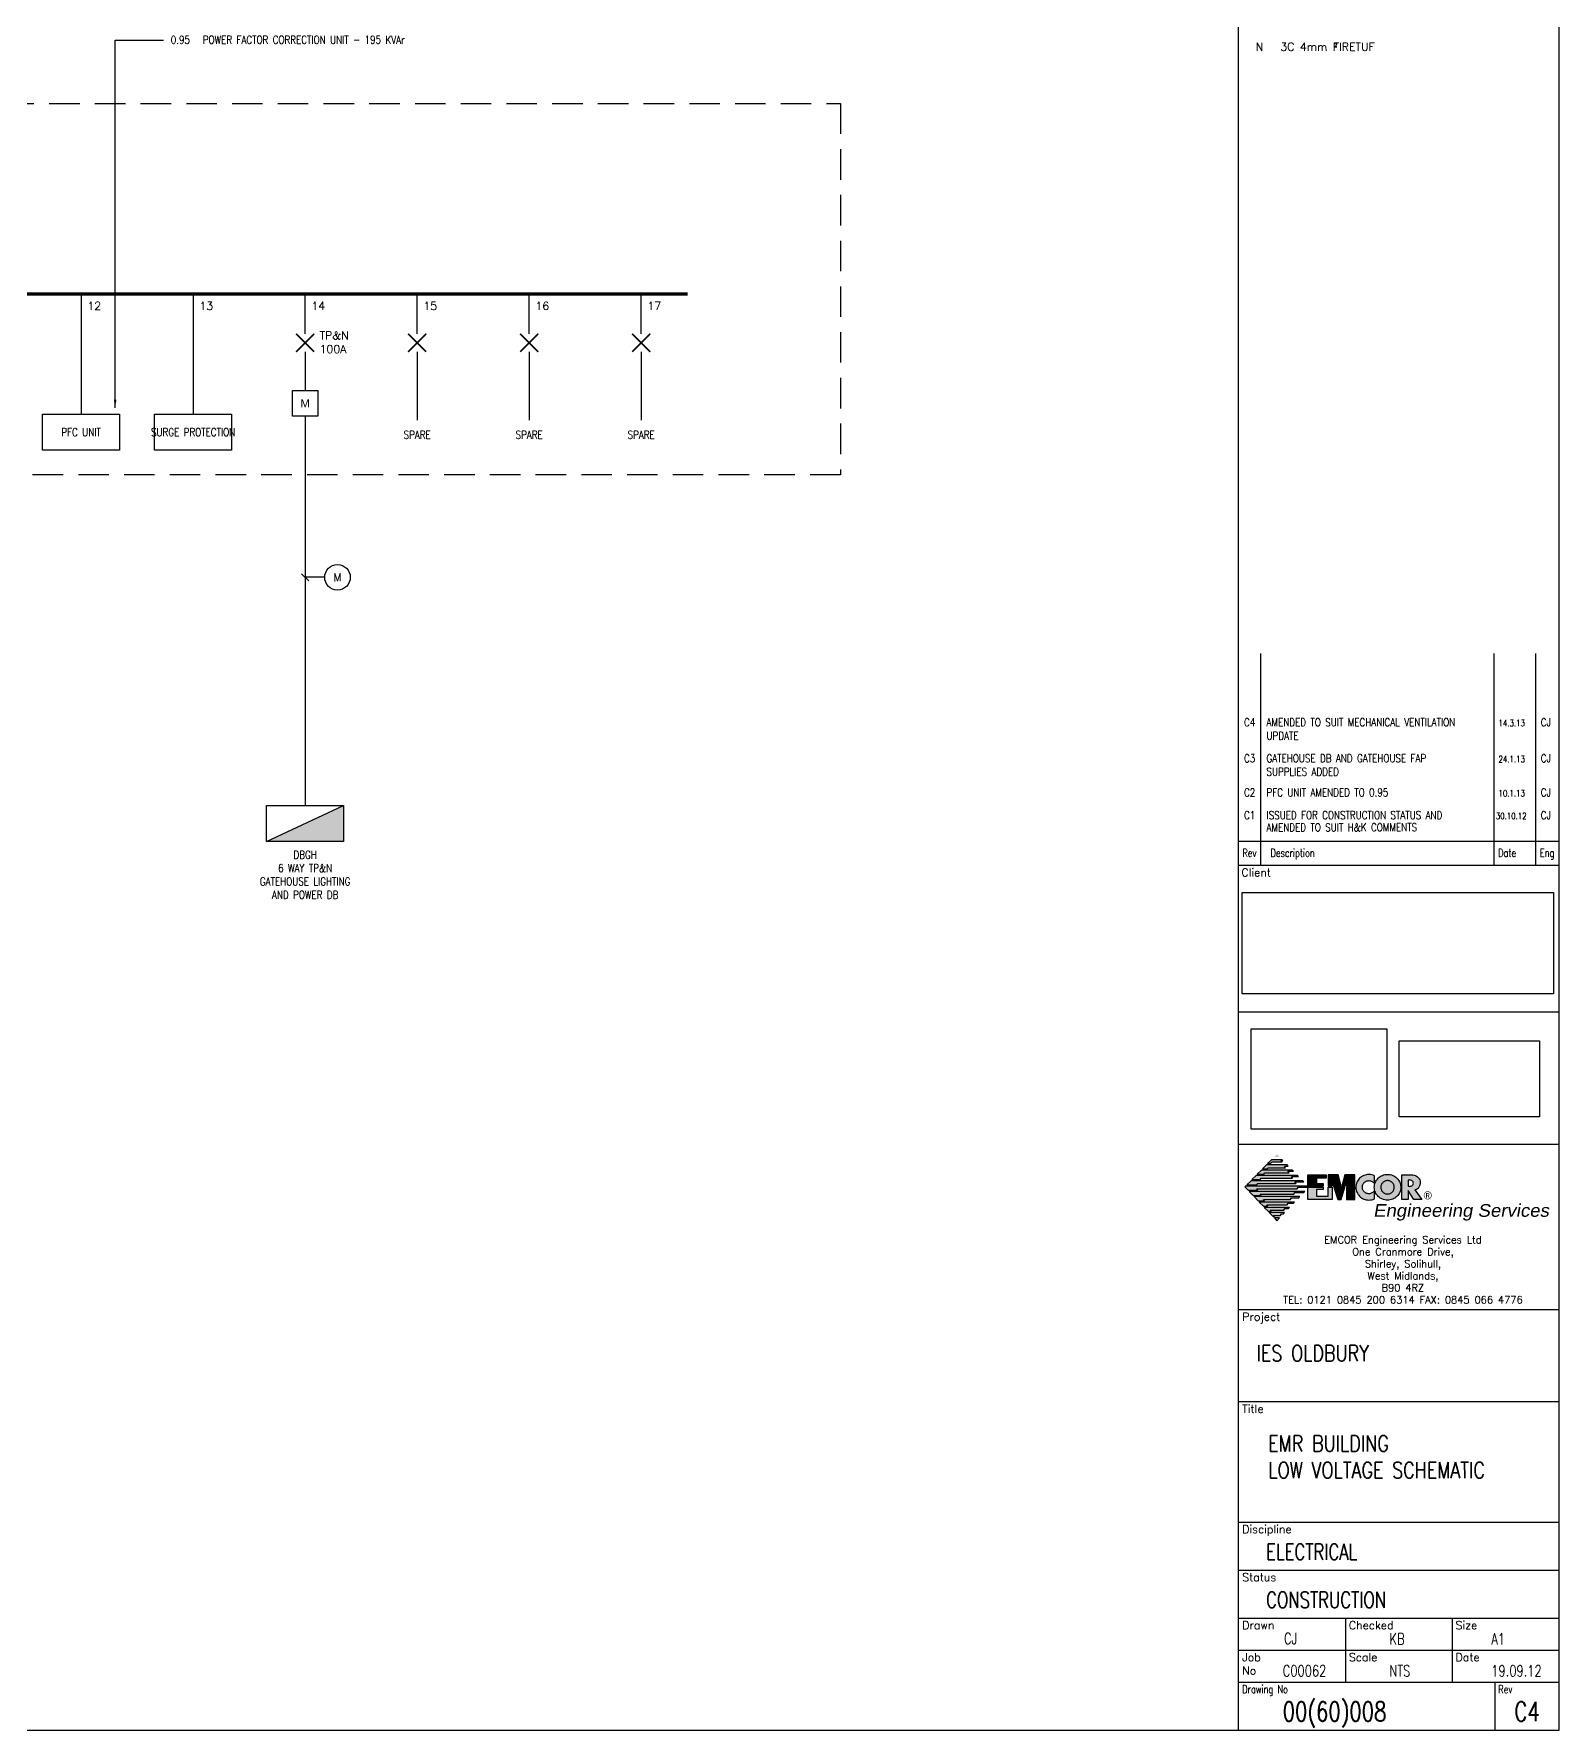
# Paper-space layout 'Layout1' of a CAD drawing. Header units: millimetres. Extents: x -347 to 842, y 9 to 850.
# Drawn here: x 365 to 842, y 9 to 539 of the extents above; entities that cross this region are included whole.
import ezdxf
from ezdxf.enums import TextEntityAlignment as Align

# ---------------------------------------------------------------- set-up
doc = ezdxf.new("R2010")
doc.units = ezdxf.units.MM
doc.header["$LTSCALE"] = 0.75
doc.linetypes.add('DASHED', pattern=[19.049999999999997, 12.7, -6.35])
doc.layers.get('0').update_dxf_attribs({"linetype": 'CONTINUOUS'})
for name, color, linetype in [('Emcor', 1, 'CONTINUOUS'), ('Notes', 7, 'CONTINUOUS'), ('power', 1, 'CONTINUOUS'), ('Text', 7, 'CONTINUOUS'), ('Z000_BORDER', 7, 'CONTINUOUS')]:
    doc.layers.add(name, color=color, linetype=linetype)
doc.styles.add('Arial', font='ARIAL.TTF', dxfattribs={"height": 2})
doc.styles.add('Headings', font='ARIAL.TTF')
doc.styles.add('Romans', font='romans.shx', dxfattribs={"width": 0.8})
doc.styles.get("Standard").update_dxf_attribs({"font": 'simplex.shx', "width": 0.7})
doc.styles.add('title block', font='romans.shx')
doc.dimstyles.get("Standard").update_dxf_attribs({"dimscale": 50, "dimtxt": 2.5, "dimasz": 2.5, "dimexe": 0.18, "dimexo": 0.0625, "dimgap": 0.09, "dimtad": 1, "dimdec": 0, "dimzin": 0, "dimdsep": 46, "dimtxsty": 'Standard', "dimcen": 0.09, "dimclrd": 256, "dimclrt": 256, "dimadec": 0, "dimazin": 0, "dimtfac": 1, "dimtdec": 0, "dimtofl": 0, "dimtmove": 0, "dimatfit": 3, "dimfxl": 0, "dimtolj": 1, "dimtzin": 0, "dimlwd": -1, "dimarcsym": 0})
picture_1 = doc.add_image_def('image1.gif', size_in_pixel=(135, 100))
picture_2 = doc.add_image_def('image2.png', size_in_pixel=(439, 238))
picture_3 = doc.add_image_def('image3.jpg', size_in_pixel=(1164, 378))

psp = doc.layouts.get("Layout1")

# ---------------------------------------------------------------- hatches: boundary and pattern name
at = {"layer": 'power'}
psp.add_hatch(color=256, dxfattribs=at).paths.add_polyline_path([(461.9235581898657, 298.2962449748298), (437.8773828082499, 287.0755367069269), (461.9235581898657, 287.0755367069269)])
at = {"layer": 'Z000_BORDER'}
h = psp.add_hatch(color=125, dxfattribs=at)
h.paths.add_polyline_path([(753.5806510026212, 189.3314140471065), (752.7354669241579, 188.4862299686334), (754.3319257390501, 188.4862299686334)])
h.paths.add_polyline_path([(754.8014724492994, 187.3280147499913), (755.4275347296568, 187.3280147499913), (755.1145035894776, 187.7036521181961), (752.516345126013, 187.7036521181961), (751.9841921877285, 187.7036521181961), (750.606855170942, 186.3889213294549), (751.5772517055154, 186.3889213294549), (751.9215859596932, 186.8271649257052), (755.1458067035153, 186.8271649257052)])
h.paths.add_polyline_path([(755.8970814399052, 185.6376465930355), (757.0865997725848, 185.6376465930355), (756.7735686324061, 186.0132839612403), (751.3894330213695, 186.0132839612403), (750.3251271448005, 186.0132839612403), (748.9790932420508, 184.7298562865267), (750.4816427148705, 184.7298562865267), (750.8259769690865, 185.1367967687591), (756.2414156941215, 185.1367967687591)])
h.paths.add_polyline_path([(756.992690430551, 184.0098846641154), (758.6830585874775, 184.0098846641154), (758.3700274473374, 184.3542189183121), (750.2938240307628, 184.3542189183121), (748.6973652158706, 184.3542189183121), (747.3513313131214, 183.0707912435888), (749.4173368382624, 183.0707912435888), (749.7303679784416, 183.5090348398294), (757.3370246847278, 183.5090348398294)])
h.paths.add_polyline_path([(758.0569963071587, 182.3508196211872), (760.3108205164069, 182.3508196211872), (759.9977893762286, 182.726456989392), (749.2295181541556, 182.7264569894018), (747.0696032869407, 182.7264569894018), (745.7235693841915, 181.4117262006508), (748.3217278476561, 181.4117262006508), (748.6347589878349, 181.8499697969011), (758.401330561336, 181.8499697969011)])
h.paths.add_polyline_path([(759.1839084117635, 180.691754578259), (761.9385824453368, 180.691754578259), (761.6255513051581, 181.0673919464639), (748.1339091635489, 181.0673919464639), (745.4418413580499, 181.0673919464639), (744.1271105692992, 179.7839642717405), (747.2261188570499, 179.7839642717405), (747.5704531112267, 180.1909047539729), (759.5282426659794, 180.1909047539729)])
h.paths.add_polyline_path([(759.1526052977649, 177.3423213783652), (761.9072793312996, 177.3423213783652), (762.2203104714783, 177.7179587465798), (747.7269686813358, 177.7179587465798), (744.8783853057282, 177.7179587465798), (746.1305098664432, 176.4658341858841), (748.5721527597996, 176.4658341858841), (748.2904247336576, 176.8414715540889), (758.808271043549, 176.8414715540889)])
h.paths.add_polyline_path([(758.1196025351553, 175.7458625634728), (760.3734267444431, 175.7458625634728), (760.6864578846214, 176.0901968176695), (748.7599714439064, 176.0901968176695), (746.4122378925847, 176.0901968176695), (747.7269686813358, 174.7754660289282), (749.6364586364068, 174.7754660289282), (749.2921243821909, 175.2450127391867), (757.7752682809785, 175.2450127391867)])
h.paths.add_polyline_path([(750.3877333728362, 173.5546445822406), (756.7109624043703, 173.5546445822406), (757.0552966585863, 174.0554944065267), (758.7456648155128, 174.0554944065267), (759.058695955692, 174.3998286607234), (749.8242773205145, 174.3998286607234), (748.0086967074774, 174.3998286607234), (749.29212438223, 173.1164009859903), (750.700764513015, 173.1164009859903)])
h.paths.add_polyline_path([(755.9909907819786, 172.3964293635887), (757.1805091146578, 172.3964293635985), (757.493540254837, 172.7407636177757), (750.8885831971222, 172.7407636177757), (749.5738524083715, 172.7407636177757), (750.857280083085, 171.4573359430621), (751.7337672755855, 171.4573359430621), (751.4207361354067, 171.8955795393124), (755.6466565278013, 171.8955795393124)])
h.paths.add_polyline_path([(754.957988019408, 170.7373643206508), (755.6153534137636, 170.7373643206508), (755.9283845539428, 171.1130016888654), (751.9215859596932, 171.1130016888654), (751.1390081092266, 171.1130016888654), (752.4537388979777, 169.7982709001339), (752.7980731521936, 169.7982709001339), (752.4537388979777, 170.2365144963744), (754.6136537651917, 170.2365144963842)])
h.paths.add_polyline_path([(754.3006226250129, 169.4226335319193), (752.7354669241579, 169.4226335319193), (753.4867416605869, 168.5774494534462)])
for points in [[(763.2220101200508, 179.4083269035259), (767.9487803366922, 179.4083269035259), (767.9487803366922, 180.2222078679908), (765.9453810395869, 180.2222078679908), (765.9453810395869, 181.8186666828832), (768.9504799852646, 181.8186666828832), (768.9504799852646, 182.8829725594815), (763.2220101200508, 182.8829725594815)], [(772.644247439335, 182.8829725594717), (769.5765422656607, 182.8829725594912), (769.5765422655829, 179.4083269035162), (770.7660605983017, 179.4083269035259), (770.7660605982626, 180.9421794903047), (771.23560730855, 179.4083269035259), (773.6146439738311, 179.4083269035259)], [(777.9031705943005, 182.8829725594815), (774.7728591925513, 182.8829725594815), (773.8337657720147, 179.4083269035259), (774.8354654205866, 179.4083269035259), (775.2737090168373, 180.9421794903923), (775.2737090168373, 179.4083269035259), (777.9031705943005, 179.4083269035259)], [(781.8473629604757, 177.0292902382059), (781.6595442764071, 177.0918964662222), (781.4717255922994, 177.154502694258), (781.2839069081926, 177.2171089222937), (781.1273913381226, 177.3423213783555), (780.9708757680135, 177.4362307204481), (780.8143601979048, 177.5614431764904), (780.6891477418719, 177.7179587465798), (780.5639352858004, 177.8744743166692), (780.4700259437666, 178.0309898867684), (780.4074197156917, 178.2188085708659), (780.3135103736579, 178.4066272549732), (780.2822072596589, 178.5944459390999), (780.2509041456217, 178.8135677371959), (780.2509041456217, 179.0013864213032), (780.2509041456217, 179.2205082194284), (780.2822072596589, 179.4396300174757), (780.3135103736579, 179.6274487016705), (780.4074197156917, 179.8152673857583), (780.4700259437275, 180.0030860698656), (780.5639352858004, 180.159601639955), (780.6891477418719, 180.3474203240623), (780.8143601979439, 180.4726327801144), (780.9708757680135, 180.5978452362054), (781.1273913381226, 180.7230576922769), (781.2839069081926, 180.8482701483387), (781.4717255923385, 180.9108763763842), (781.6595442764458, 181.0047857184378), (781.8473629604757, 181.0360888324557), (782.0664847586593, 181.0673919464736), (782.2543034427274, 181.0986950604915), (782.5360314689467, 181.0673919464541), (782.7551532670138, 181.0360888324557), (783.0055781791564, 180.9734826044102), (783.2246999773013, 180.8795732623468), (783.4438217754457, 180.7543608062948), (783.6316404595143, 180.5978452362054), (783.7881560295843, 180.4413296660965), (783.9446715996926, 180.2535109820087), (783.9759747137302, 180.2535109820087), (783.9759747137302, 182.6325476473481), (783.5690342314781, 182.7890632174376), (783.1620937495379, 182.8829725594717), (782.7238501530153, 182.9768819015351), (782.2543034427274, 182.9768819015351), (781.8473629605144, 182.9768819015351), (781.4404224783013, 182.9142756734994), (781.0647851100864, 182.8203663314555), (780.6891477418719, 182.663850761366), (780.3135103736188, 182.5073351912571), (779.9691761194415, 182.3195165071693), (779.6561449793014, 182.0690915950458), (779.3744169531212, 181.8186666829027), (779.1239920410169, 181.5369386567418), (778.8735671288348, 181.223907516563), (778.685748444728, 180.9108763763745), (778.4979297606203, 180.5665421221875), (778.3727173045488, 180.1909047539729), (778.2475048485164, 179.8152673857583), (778.184898620442, 179.4083269035453), (778.184898620442, 179.0013864213032), (778.184898620442, 178.5944459390999), (778.2475048485164, 178.2188085708464), (778.3727173045488, 177.8431712026513), (778.4979297606203, 177.4675338344562), (778.685748444728, 177.1231995802401), (778.8735671288348, 176.7788653260629), (779.1239920409782, 176.4971372999019), (779.3744169531212, 176.2154092737605), (779.6561449793014, 175.9336812475606), (779.9691761194806, 175.7145594494355), (780.3135103737748, 175.5267407652697), (780.6891477418719, 175.3389220812404), (781.0647851100478, 175.2137096251883), (781.4404224782236, 175.1198002831346), (781.847362960553, 175.0571940550891), (782.2543034427661, 175.0258909410615), (782.7238501529762, 175.0571940550794), (783.1620937492651, 175.1198002831249), (783.5690342315172, 175.2450127392062), (783.9759747137302, 175.4015283092761), (783.9759747137302, 177.7805649746156), (783.9133684856554, 177.7492618605977), (783.7568529155858, 177.6240494045261), (783.6003373455158, 177.4675338344368), (783.4438217754066, 177.3423213783847), (783.2246999773013, 177.2484120363311), (783.0055781791564, 177.1231995802401), (782.7551532670911, 177.0605933522043), (782.5360314689076, 176.9979871241686), (782.2543034427274, 176.9979871241783), (782.0664847586202, 176.9979871241686)], [(747.0383001729422, 179.4083269035259), (743.8453825431577, 179.4083269035356), (743.5323514029785, 179.126598877365), (744.5966572795867, 178.0935961147944), (747.5391499972286, 178.0935961147944), (747.1948157430122, 178.5631428250626), (759.8725769201567, 178.5631428250626), (760.2169111743731, 179.063992649339), (763.2220101200508, 179.0639926493292), (763.2220101200508, 179.4083269035356)], [(770.7660605983017, 175.151103397133), (770.7660605983017, 179.063992649339), (769.576542265622, 179.063992649339), (769.576542265622, 176.2780155017768), (765.9453810395869, 176.2780155017768), (765.9453810395869, 178.3127179129195), (767.9487803366922, 178.3127179129195), (767.9487803366922, 179.063992649339), (763.2220101200508, 179.063992649339), (763.2220101200508, 175.151103397133)], [(772.5190349832635, 175.151103397133), (773.6459470879074, 175.151103397133), (774.7415560785137, 179.063992649339), (771.3295166505843, 179.063992649339)], [(777.9031705943005, 179.063992649339), (775.2737090168374, 179.063992649339), (775.2737090168374, 175.151103397133), (777.9031705943005, 175.151103397133)]]:
    psp.add_hatch(color=125, dxfattribs=at).paths.add_polyline_path(points)
h = psp.add_hatch(color=125, dxfattribs=at)
h.paths.add_polyline_path([(788.9218667284775, 175.0571940550795), (789.3288072107292, 175.1511033971329), (790.080081947158, 175.4641345373117), (790.4244162013356, 175.6519532214191), (790.737447341514, 175.9023781335621), (791.0191753676571, 176.1528030457057), (791.3009033938365, 176.4345310718662), (791.5513283059942, 176.7475622120541), (791.926965674194, 177.436230720419), (792.1773905863372, 178.187505456848), (792.239996814373, 178.5944459390809), (792.239996814373, 179.4396300175438), (792.1773905863373, 179.8152673857577), (792.0521781302684, 180.2222078679841), (791.9269656741941, 180.5978452362058), (791.7391469900846, 180.9421794903938), (791.5513283059797, 181.2552106305611), (791.3009033938362, 181.5682417707417), (791.0191753676562, 181.8812729109195), (790.7374473415148, 182.1316978230619), (790.4244162013342, 182.3508196211877), (790.0800819471142, 182.5699414193406), (789.3288072107299, 182.8829725594815), (788.9218667284778, 182.9768819015351), (788.5149262462646, 183.0394881295709), (787.669742167801, 183.0394881295708), (787.2628016855492, 182.9768819015351), (786.8558612033364, 182.8829725594815), (786.4802238351213, 182.7264569894016), (786.1358895808069, 182.56994141925), (785.4472210725514, 182.1316978230619), (785.1654930463712, 181.8812729109194), (784.664643222086, 181.255210630561), (784.4455214239792, 180.9421794903925), (784.2890058538699, 180.5978452362055), (784.1324902838003, 180.2222078679914), (784.0385809417658, 179.8152673857584), (783.9759747137301, 179.4396300175444), (783.9446715996926, 179.0013864213031), (783.9759747137301, 178.5944459390819), (784.038580941766, 178.1875054568476), (784.1324902838, 177.8118680886335), (784.2890058538691, 177.4362307204181), (784.445521423979, 177.091896466222), (784.664643222084, 176.7475622120356), (784.9150681342269, 176.434531071866), (785.1654930463703, 176.1528030457053), (785.4472210725506, 175.9023781335628), (785.7915553267277, 175.6519532214191), (786.1358895809445, 175.4641345373117), (786.4802238351235, 175.3076189672234), (786.8558612033368, 175.1511033971329), (787.2628016855493, 175.0571940550795), (787.6697421678011, 174.9945878270437), (788.1079857640516, 174.9632847130258), (788.5149262462643, 174.9945878270436)])
h.paths.add_polyline_path([(787.8888639659069, 176.9353808961425), (786.9770345479052, 177.0656422415828), (786.0106771248726, 178.2735890203736), (786.0106771248727, 179.7604869362508), (786.9770345479052, 180.9684337150415), (787.8888639659069, 181.0986950604817), (788.5378015987063, 181.1914004365879), (789.8976603516221, 180.3754851850235), (790.1113850611567, 179.62744870165), (790.374331218878, 178.8386102284954), (789.5980139913543, 177.2859757731283), (788.107985764032, 176.7892996974313), (786.617957536935, 177.2859757730533), (785.8416403091325, 178.8386102283315), (786.1045864669076, 179.6274487016533), (786.3445770077207, 180.4674155944987), (787.1062861154794, 180.8482701483387), (788.107985764032, 181.3491199726151), (788.9218667284774, 180.9421794903923), (789.5926477432894, 180.6067889829863), (790.3759468634762, 179.3012904490722), (789.9235663770448, 177.7179587465629), (789.2662009826935, 177.2797151503294), (788.6923105589926, 176.820602811426)], flags=16)
h = psp.add_hatch(color=125, dxfattribs=at)
h.paths.add_polyline_path([(796.6224327768375, 178.187505456848), (796.6850390048728, 178.187505456848), (796.8728576889805, 178.2501116848838), (797.154585715122, 178.3440210269374), (797.4676168553003, 178.5318397110252), (797.6241324253704, 178.6570521671162), (797.7493448815201, 178.8135677372446), (797.905860451551, 179.0013864213129), (798.0310729076225, 179.2205082194478), (798.1249822496563, 179.4709331315617), (798.2188915917297, 179.7839642717405), (798.2814978197655, 180.0969954119193), (798.2814978197655, 180.4726327801144), (798.2501947057278, 180.9108763763647), (798.156285363694, 181.2865137446182), (798.0310729076225, 181.5995448847484), (797.8745573375134, 181.881272910919), (797.655435539408, 182.1003947090636), (797.4363137412631, 182.2882133931514), (797.1858888291588, 182.4447289632408), (796.9354639170158, 182.5699414193124), (796.6850390048337, 182.6951538753839), (796.4346140926912, 182.7577601034294), (795.9963704964409, 182.8516694454636), (795.714642470338, 182.8829725594815), (795.5894300142279, 182.8829725594815), (792.5530279545517, 182.8829725594815), (792.5530279545517, 175.151103397133), (794.5877303656946, 175.151103397133), (794.5877303656946, 177.9683836587228), (796.3407047506569, 175.151103397133), (798.8449538720872, 175.151103397133)])
h.paths.add_polyline_path([(795.5268237861917, 179.377023789508), (795.3703082161217, 179.3457206754902), (795.0885801900974, 179.3144175614917), (794.8381552777985, 179.2831144474544), (794.5877303656946, 179.3144175614723), (794.5877303656946, 181.2552106305614), (794.8381552778371, 181.2865137445793), (795.0885801900192, 181.2552106305419), (795.3703082161217, 181.2239075165435), (795.6520362423023, 181.1299981745094), (795.8085518123332, 181.0360888324654), (795.9337642684438, 180.9421794903826), (796.0276736104777, 180.8169670343111), (796.0902798385139, 180.6917545782396), (796.1528860665496, 180.503935894142), (796.1841891805868, 180.3161172100444), (796.1528860665496, 180.0969954119193), (796.0902798385139, 179.9091767278217), (796.0276736104777, 179.7526611577226), (795.9337642684438, 179.6274487016511), (795.8085518123723, 179.5335393596169), (795.6520362423023, 179.4396300175632)], flags=16)

# ---------------------------------------------------------------- linework, layer by layer
for p, q in [((448.7908505935366, 370.6715682940908), (451.0100904045794, 368.4523284830482)), ((456.0066483448064, 369.5619483885696), (449.900470499058, 369.5619483885696))]:
    psp.add_line(p, q)
at = {"linetype": 'DASHED'}
psp.add_lwpolyline([(-172.9917432619508, 517.5954914719148), (617.1751241970129, 517.5954914719148), (617.1751241970129, 401.6198324712871), (-172.9917432619508, 401.6198324712871)], close=True, dxfattribs=at)
psp.add_circle((460.0066483448064, 369.5619483885696), 4)
at = {"layer": 'Emcor'}
for p, q in [((379.9004704990579, 458.0717179871156), (379.9004704990579, 420.5260481681906)), ((414.9004704990579, 458.0717179871156), (414.9004704990579, 420.5260481681906)), ((449.9004704990578, 445.6657004126677), (449.9004704990578, 458.0717179871156)), ((484.9004704990578, 445.6657004126678), (484.9004704990578, 458.0717179871157)), ((519.9004704990577, 445.6657004126678), (519.9004704990577, 458.0717179871157)), ((554.9004704990577, 445.6657004126678), (554.9004704990577, 458.0717179871157)), ((449.9004704990578, 440.0190312375709), (449.9004704990578, 427.8945406322576)), ((484.9004704990578, 440.019031237571), (484.9004704990578, 418.6885327526594)), ((519.9004704990577, 440.019031237571), (519.9004704990577, 418.6885327526594)), ((554.9004704990577, 440.019031237571), (554.9004704990577, 418.6885327526594)), ((449.9004704990578, 419.8945406322576), (449.9004704990578, 298.2962449748298)), ((449.9004704990578, 419.8945406322576), (449.9004704990578, 298.2962449748298))]:
    psp.add_line(p, q, dxfattribs=at)
at = {"layer": 'Emcor', "linetype": 'Continuous', "ltscale": 0.5, "const_width": 1}
psp.add_lwpolyline([(569.3712931126681, 458.0717179871156), (-95.39643497593516, 458.0717179871156)], dxfattribs=at)
at = {"layer": 'Emcor', "const_width": 0.5}
for points in [[(447.0771359115093, 440.0190312375709), (452.7238050866063, 445.6657004126677)], [(447.0771359115093, 445.6657004126677), (452.7238050866063, 440.0190312375709)], [(482.0771359115093, 440.019031237571), (487.7238050866063, 445.6657004126678)], [(482.0771359115093, 445.6657004126678), (487.7238050866063, 440.019031237571)], [(517.0771359115092, 440.019031237571), (522.7238050866063, 445.6657004126678)], [(517.0771359115092, 445.6657004126678), (522.7238050866063, 440.019031237571)], [(552.0771359115092, 440.019031237571), (557.7238050866063, 445.6657004126678)], [(552.0771359115092, 445.6657004126678), (557.7238050866063, 440.019031237571)]]:
    psp.add_lwpolyline(points, dxfattribs=at)
at = {"layer": 'Emcor'}
for points in [[(367.8773828082498, 420.5260481681906), (391.9235581898655, 420.5260481681906), (391.9235581898655, 409.3053399002878), (367.8773828082498, 409.3053399002878)], [(402.87738280825, 420.5260481681906), (426.9235581898657, 420.5260481681906), (426.9235581898657, 409.3053399002878), (402.87738280825, 409.3053399002878)]]:
    psp.add_lwpolyline(points, close=True, dxfattribs=at)
at = {"layer": 'power'}
psp.add_line((437.8773828082499, 287.0755367069269), (461.9235581898657, 298.2962449748298), dxfattribs=at)
for points in [[(445.9004704990579, 427.8945406322576), (453.9004704990579, 427.8945406322576), (453.9004704990579, 419.8945406322576), (445.9004704990579, 419.8945406322576)], [(437.8773828082499, 298.2962449748298), (461.9235581898657, 298.2962449748298), (461.9235581898657, 287.0755367069269), (437.8773828082499, 287.0755367069269)]]:
    psp.add_lwpolyline(points, close=True, dxfattribs=at)
at = {"layer": 'Z000_BORDER'}
for p, q in [((741.459857529075, 850.4401558677007), (741.459857529075, 9.440155867700696)), ((748.459857529075, 279.6121843146824), (748.459857529075, 345.8057044643197)), ((821.3348575290751, 345.8057044643197), (821.334857529075, 279.6121843146824)), ((834.459857529075, 279.6121843146824), (834.4598575290752, 345.8057044643197)), ((741.459857529075, 287.1121843146824), (841.459857529075, 287.1121843146824)), ((741.459857529075, 279.6121843146824), (841.459857529075, 279.6121843146824)), ((741.698444406232, 233.8123711236119), (841.698444406232, 233.8123711236119)), ((741.698444406232, 192.4401558677007), (841.698444406232, 192.4401558677007)), ((741.698444406232, 140.8401558677007), (841.698444406232, 140.8401558677007)), ((741.698444406232, 112.0401558677007), (841.698444406232, 112.0401558677007)), ((741.698444406232, 74.4401558677007), (841.698444406232, 74.4401558677007)), ((741.698444406232, 59.4401558677007), (841.698444406232, 59.4401558677007)), ((741.698444406232, 44.4401558677007), (841.698444406232, 44.4401558677007)), ((775.0317777395655, 24.4401558677007), (775.0317777395655, 44.4401558677007)), ((808.3651110728986, 24.4401558677007), (808.3651110728986, 44.4401558677007)), ((741.698444406232, 34.4401558677007), (841.698444406232, 34.4401558677007)), ((741.698444406232, 24.4401558677007), (841.698444406232, 24.4401558677007)), ((821.698444406232, 9.440155867700696), (821.698444406232, 24.4401558677007))]:
    psp.add_line(p, q, dxfattribs=at)
psp.add_lwpolyline([(-347.3015555937679, 9.440155867700696), (841.698444406232, 9.440155867700696), (841.698444406232, 850.4401558677007), (-347.3015555937679, 850.4401558677007)], close=True, dxfattribs=at)
at = {"layer": 'Z000_BORDER', "color": 125}
for points in [[(756.7735686324061, 186.0132839612501), (751.3894330214086, 186.0132839612501), (750.3251271448005, 186.0132839612501), (748.9790932420508, 184.7298562865267), (750.4816427148705, 184.7298562865267), (750.8259769690865, 185.1367967687591), (756.2414156941215, 185.1367967687591), (755.8970814399443, 185.6376465930355), (757.0865997725848, 185.6376465930355), (756.7735686324061, 186.0132839612501), (756.7735686324061, 186.0132839612501)], [(750.606855170942, 186.3889213294549), (751.9841921877285, 187.7036521181961), (752.516345126013, 187.7036521181961), (755.1145035894776, 187.7036521181961), (755.4275347296568, 187.3280147499913), (754.8014724492994, 187.3280147499913), (755.1458067035153, 186.8271649257052), (751.9215859596932, 186.8271649257052), (751.5772517055154, 186.3889213294549), (750.606855170942, 186.3889213294549), (750.606855170942, 186.3889213294549)], [(761.6255513051581, 181.0673919464639), (748.1339091635489, 181.0673919464639), (745.4418413580499, 181.0673919464639), (744.1271105692992, 179.7839642717405), (747.2261188570499, 179.7839642717405), (747.5704531112267, 180.1909047539729), (759.5282426659794, 180.1909047539729), (759.1839084117635, 180.691754578259), (761.9385824453368, 180.691754578259), (761.6255513051581, 181.0673919464639), (761.6255513051581, 181.0673919464639)], [(748.3217278476561, 181.4117262006508), (748.6347589878349, 181.8499697969011), (758.401330561336, 181.8499697969011), (758.0569963071587, 182.3508196211872), (760.3108205164069, 182.3508196211872), (759.9977893762286, 182.7264569894018), (749.2295181541556, 182.7264569894018), (747.0696032869798, 182.7264569894018), (745.7235693841915, 181.4117262006508), (748.3217278476561, 181.4117262006508), (748.3217278476561, 181.4117262006508)], [(748.6973652158706, 184.3542189183121), (747.3513313131214, 183.0707912435888), (749.4173368382624, 183.0707912435888), (749.7303679784416, 183.5090348398294), (757.3370246847278, 183.5090348398294), (756.992690430551, 184.0098846641154), (758.6830585874775, 184.0098846641154), (758.3700274472983, 184.3542189183121), (750.2938240307628, 184.3542189183121), (748.6973652158706, 184.3542189183121), (748.6973652158706, 184.3542189183121)], [(763.2220101200508, 179.4083269035064), (763.2220101200508, 182.8829725594815), (768.9504799852646, 182.8829725594815), (768.9504799852646, 181.8186666828832), (765.9453810395869, 181.8186666828832), (765.9453810395869, 180.2222078679908), (767.9487803366922, 180.2222078679908), (767.9487803366922, 179.4083269035259), (763.2220101200508, 179.4083269035259)], [(770.7660605983017, 179.4083269035259), (770.7660605983017, 180.9421794903923), (771.23560730855, 179.4083269035259), (773.6146439738702, 179.4083269035259), (772.644247439335, 182.8829725594815), (769.576542265622, 182.8829725594815), (769.576542265622, 179.4083269035259), (770.7660605983017, 179.4083269035259), (770.7660605983017, 179.4083269035259)], [(777.9031705943005, 179.4083269035259), (777.9031705943005, 182.8829725594815), (774.7728591925513, 182.8829725594815), (773.8337657720147, 179.4083269035259), (774.8354654205866, 179.4083269035259), (775.2737090168373, 180.9421794903923), (775.2737090168373, 179.4083269035259), (777.9031705943005, 179.4083269035259), (777.9031705943005, 179.4083269035259)], [(783.913368485694, 177.7492618605977), (783.913368485694, 177.7492618605977), (783.7568529155858, 177.6240494045261), (783.6003373455158, 177.4675338344368), (783.4438217754066, 177.3423213783652), (783.2246999773013, 177.2484120363116), (783.0055781791564, 177.1231995802401), (782.7551532670138, 177.0605933522043), (782.5360314689076, 176.9979871241783), (782.2543034427274, 176.9979871241783), (782.2543034427274, 176.9979871241783), (782.0664847586593, 176.9979871241783), (781.8473629605144, 177.0292902381864), (781.6595442764071, 177.0918964662222), (781.4717255922994, 177.154502694258), (781.2839069081926, 177.2171089222937), (781.1273913381226, 177.3423213783652), (780.9708757680135, 177.4362307204189), (780.8143601979439, 177.5614431764904), (780.6891477418719, 177.7179587465798), (780.5639352858004, 177.8744743166692), (780.4700259437275, 178.0309898867586), (780.4074197156917, 178.2188085708659), (780.3135103736579, 178.4066272549732), (780.2822072596207, 178.5944459390805), (780.2509041456217, 178.8135677371959), (780.2509041456217, 179.0013864213032), (780.2509041456217, 179.0013864213032), (780.2509041456217, 179.2205082194186), (780.2822072596207, 179.4396300175438), (780.3135103736579, 179.6274487016511), (780.4074197156917, 179.8152673857583), (780.4700259437275, 180.0030860698656), (780.5639352858004, 180.159601639955), (780.6891477418719, 180.3474203240623), (780.8143601979439, 180.4726327801339), (780.9708757680135, 180.5978452362054), (781.1273913381226, 180.7230576922769), (781.2839069081926, 180.8482701483387), (781.4717255922994, 180.9108763763745), (781.6595442764071, 181.0047857184281), (781.8473629605144, 181.036088832446), (782.0664847586593, 181.0673919464639), (782.2543034427274, 181.0986950604817), (782.2543034427274, 181.0986950604817), (782.5360314689076, 181.0673919464639), (782.7551532670138, 181.036088832446), (783.0055781791564, 180.9734826044102), (783.2246999773013, 180.8795732623566), (783.4438217754066, 180.7543608062948), (783.6316404595143, 180.5978452362054), (783.788156029623, 180.441329666116), (783.9446715996926, 180.2535109820087), (783.9446715996926, 180.2535109820087), (783.9759747137302, 180.2535109820087), (783.9759747137302, 182.6325476473481), (783.9759747137302, 182.6325476473481), (783.5690342314781, 182.7890632174376), (783.1620937492651, 182.8829725594815), (782.7238501530153, 182.9768819015351), (782.2543034427274, 182.9768819015351), (782.2543034427274, 182.9768819015351), (781.8473629605144, 182.9768819015351), (781.4404224783013, 182.9142756734994), (781.0647851100864, 182.8203663314555), (780.6891477418719, 182.663850761366), (780.3135103736579, 182.5073351912766), (779.9691761194415, 182.3195165071693), (779.6561449793014, 182.0690915950263), (779.3744169531212, 181.8186666828832), (779.1239920409782, 181.5369386567223), (778.8735671288348, 181.2239075165435), (778.685748444728, 180.9108763763745), (778.4979297606203, 180.5665421221875), (778.3727173045488, 180.1909047539729), (778.2475048484773, 179.8152673857583), (778.184898620442, 179.4083269035259), (778.184898620442, 179.0013864213032), (778.184898620442, 179.0013864213032), (778.184898620442, 178.5944459390805), (778.2475048484773, 178.2188085708659), (778.3727173045488, 177.8431712026513), (778.4979297606203, 177.4675338344368), (778.685748444728, 177.1231995802401), (778.8735671288348, 176.7788653260531), (779.1239920409782, 176.4971372999019), (779.3744169531212, 176.215409273741), (779.6561449793014, 175.9336812475801), (779.9691761194415, 175.7145594494549), (780.3135103736579, 175.5267407653477), (780.6891477418719, 175.3389220812404), (781.0647851100864, 175.2137096251688), (781.4404224783013, 175.1198002831152), (781.8473629605144, 175.0571940550794), (782.2543034427274, 175.0258909410615), (782.2543034427274, 175.0258909410615), (782.7238501530153, 175.0571940550794), (783.1620937492651, 175.1198002831152), (783.5690342314781, 175.2450127391867), (783.9759747137302, 175.4015283092761), (783.9759747137302, 177.7805649746156), (783.9759747137302, 177.7805649746156), (783.913368485694, 177.7492618605977), (783.913368485694, 177.7492618605977), (783.913368485694, 177.7492618605977)], [(792.239996814373, 179.0013864213032), (792.239996814373, 179.0013864213032), (792.239996814373, 178.5944459390805), (792.1773905863372, 178.187505456848), (792.0521781302657, 177.8118680886334), (791.9269656741942, 177.4362307204189), (791.7391469900865, 177.0918964662222), (791.5513283059793, 176.7475622120352), (791.3009033938367, 176.4345310718662), (791.0191753676561, 176.1528030457052), (790.7374473415146, 175.9023781335622), (790.4244162013358, 175.6519532214191), (790.0800819471585, 175.4641345373118), (789.704444578944, 175.3076189672225), (789.3288072107296, 175.151103397133), (788.9218667284774, 175.0571940550794), (788.5149262462644, 174.9945878270436), (788.1079857640514, 174.9632847130258), (788.1079857640514, 174.9632847130258), (787.6697421678011, 174.9945878270436), (787.2628016855494, 175.0571940550794), (786.8558612033364, 175.151103397133), (786.4802238351219, 175.3076189672225), (786.1358895809442, 175.4641345373118), (785.7915553267283, 175.6519532214191), (785.4472210725514, 175.9023781335622), (785.1654930463708, 176.1528030457052), (784.9150681342278, 176.4345310718662), (784.6646432220848, 176.7475622120352), (784.445521423979, 177.0918964662222), (784.2890058538703, 177.4362307204189), (784.1324902838003, 177.8118680886334), (784.038580941766, 178.187505456848), (783.9759747137302, 178.5944459390805), (783.9446715996926, 179.0013864213032), (783.9446715996926, 179.0013864213032), (783.9759747137302, 179.4396300175438), (784.038580941766, 179.8152673857583), (784.1324902838003, 180.2222078679908), (784.2890058538703, 180.5978452362054), (784.445521423979, 180.9421794903923), (784.6646432220848, 181.2552106305614), (784.9150681342278, 181.5682417707402), (785.1654930463708, 181.881272910919), (785.4472210725514, 182.131697823062), (785.7915553267283, 182.3508196211872), (786.1358895809442, 182.5699414193124), (786.4802238351219, 182.7264569894018), (786.8558612033364, 182.8829725594815), (787.2628016855494, 182.9768819015351), (787.6697421678011, 183.0394881295709), (788.1079857640514, 183.0394881295709), (788.1079857640514, 183.0394881295709), (788.5149262462644, 183.0394881295709), (788.9218667284774, 182.9768819015351), (789.3288072107296, 182.8829725594815), (789.704444578944, 182.7264569894018), (790.0800819471585, 182.5699414193124), (790.4244162013358, 182.3508196211872), (790.7374473415146, 182.131697823062), (791.0191753676561, 181.881272910919), (791.3009033938367, 181.5682417707402), (791.5513283059793, 181.2552106305614), (791.7391469900865, 180.9421794903923), (791.9269656741942, 180.5978452362054), (792.0521781302657, 180.2222078679908), (792.1773905863372, 179.8152673857583), (792.239996814373, 179.4396300175438), (792.239996814373, 179.0013864213032), (792.239996814373, 179.0013864213032), (792.239996814373, 179.0013864213032)], [(790.20529440323, 179.0013864213032), (790.20529440323, 179.0013864213032), (790.20529440323, 179.2205082194186), (790.1739912891928, 179.4396300175438), (790.1113850611571, 179.6274487016511), (790.0487788331213, 179.8465704997762), (789.954869491087, 180.0030860698656), (789.8296570350155, 180.1909047539729), (789.7357476929426, 180.3474203240623), (789.5792321228726, 180.5039358941517), (789.4540196668011, 180.6291483502233), (789.2662009826934, 180.7543608062948), (789.1096854125847, 180.8482701483387), (788.9218667284774, 180.9421794903923), (788.7340480443702, 181.036088832446), (788.5149262462644, 181.0673919464639), (788.3271075621576, 181.0986950604817), (788.1079857640514, 181.1299981744996), (788.1079857640514, 181.1299981744996), (787.8888639659069, 181.0986950604817), (787.6697421678011, 181.0673919464639), (787.4819234836939, 181.036088832446), (787.2941047995866, 180.9421794903923), (787.1062861154794, 180.8482701483387), (786.9184674313722, 180.7543608062948), (786.7619518612635, 180.6291483502233), (786.6054362911934, 180.5039358941517), (786.4802238351219, 180.3474203240623), (786.3550113790504, 180.1909047539729), (786.2611020370161, 180.0030860698656), (786.1671926949427, 179.8465704997762), (786.1045864669074, 179.6274487016511), (786.0419802388712, 179.4396300175438), (786.0106771248727, 179.2205082194186), (786.0106771248727, 179.0013864213032), (786.0106771248727, 179.0013864213032), (786.0106771248727, 178.8135677371959), (786.0419802388712, 178.5944459390805), (786.1045864669074, 178.3753241409553), (786.1671926949427, 178.187505456848), (786.2611020370161, 177.9996867727407), (786.3550113790504, 177.8431712026513), (786.4802238351219, 177.6866556325619), (786.6054362911934, 177.5301400624725), (786.7619518612635, 177.404927606401), (786.9184674313722, 177.2797151503295), (787.1062861154794, 177.154502694258), (787.2941047995866, 177.0605933522043), (787.4819234836939, 176.9979871241783), (787.6697421678011, 176.9666840101604), (787.8888639659069, 176.9353808961425), (788.1079857640514, 176.9040777821246), (788.1079857640514, 176.9040777821246), (788.3271075621576, 176.9353808961425), (788.5149262462644, 176.9666840101604), (788.7340480443702, 176.9979871241783), (788.9218667284774, 177.0605933522043), (789.1096854125847, 177.154502694258), (789.2662009826934, 177.2797151503295), (789.4540196668011, 177.404927606401), (789.5792321228726, 177.5301400624725), (789.7357476929426, 177.6866556325619), (789.8296570350155, 177.8431712026513), (789.954869491087, 177.9996867727407), (790.0487788331213, 178.187505456848), (790.1113850611571, 178.3753241409553), (790.1739912891928, 178.5944459390805), (790.20529440323, 178.8135677371959), (790.20529440323, 179.0013864213032), (790.20529440323, 179.0013864213032), (790.20529440323, 179.0013864213032)], [(798.8449538720872, 175.151103397133), (796.3407047506569, 175.151103397133), (794.5877303656946, 177.9683836587228), (794.5877303656946, 175.151103397133), (792.5530279545517, 175.151103397133), (792.5530279545517, 182.8829725594815), (795.5894300142279, 182.8829725594815), (795.5894300142279, 182.8829725594815), (795.7146424702994, 182.8829725594815), (795.9963704964796, 182.8516694454636), (796.4346140927298, 182.7577601034197), (796.6850390048728, 182.6951538753839), (796.9354639170158, 182.5699414193124), (797.1858888291588, 182.4447289632408), (797.4363137413022, 182.2882133931514), (797.655435539408, 182.1003947090442), (797.8745573375134, 181.881272910919), (798.0310729076225, 181.5995448847581), (798.156285363694, 181.2865137445793), (798.2501947057278, 180.9108763763745), (798.2814978197655, 180.4726327801339), (798.2814978197655, 180.4726327801339), (798.2814978197655, 180.0969954119193), (798.2188915917297, 179.7839642717405), (798.1249822496563, 179.4709331315617), (798.0310729076225, 179.2205082194186), (797.905860451551, 179.0013864213032), (797.7493448814419, 178.8135677371959), (797.6241324253704, 178.6570521671162), (797.4676168553003, 178.5318397110447), (797.154585715122, 178.3440210269374), (796.8728576889805, 178.2501116848838), (796.6850390048728, 178.187505456848), (796.6224327768375, 178.187505456848), (798.8449538720872, 175.151103397133), (798.8449538720872, 175.151103397133)], [(796.1841891805868, 180.3161172100444), (796.1841891805868, 180.3161172100444), (796.1528860665496, 180.5039358941517), (796.0902798385139, 180.691754578259), (796.0276736104777, 180.8169670343208), (795.9337642684438, 180.9421794903923), (795.8085518123723, 181.036088832446), (795.6520362422632, 181.1299981744996), (795.3703082161217, 181.2239075165435), (795.0885801899419, 181.2552106305614), (794.8381552778371, 181.2865137445793), (794.5877303656946, 181.2552106305614), (794.5877303656946, 179.3144175614723), (794.5877303656946, 179.3144175614723), (794.8381552778371, 179.2831144474544), (795.0885801899419, 179.3144175614723), (795.3703082161217, 179.3457206754902), (795.5268237861917, 179.377023789508), (795.6520362422632, 179.4396300175438), (795.8085518123723, 179.5335393595974), (795.9337642684438, 179.6274487016511), (796.0276736104777, 179.7526611577226), (796.0902798385139, 179.909176727812), (796.1528860665496, 180.0969954119193), (796.1841891805868, 180.3161172100444), (796.1841891805868, 180.3161172100444), (796.1841891805868, 180.3161172100444)], [(747.0383001729422, 179.4083269035259), (743.8453825431577, 179.4083269035259), (743.5323514029785, 179.126598877365), (744.5966572795867, 178.0935961147944), (747.5391499972286, 178.0935961147944), (747.1948157430122, 178.5631428250626), (759.8725769201567, 178.5631428250626), (760.2169111743731, 179.063992649339), (763.2220101200508, 179.063992649339), (763.2220101200508, 179.4083269035259), (747.0383001729422, 179.4083269035259), (747.0383001729422, 179.4083269035259)], [(744.8783853057282, 177.7179587465798), (746.1305098664432, 176.4658341858841), (748.5721527597996, 176.4658341858841), (748.2904247336576, 176.8414715540889), (758.808271043549, 176.8414715540889), (759.1526052977649, 177.3423213783652), (761.9072793312996, 177.3423213783652), (762.2203104714783, 177.7179587465798), (747.7269686813358, 177.7179587465798), (744.8783853057282, 177.7179587465798), (744.8783853057282, 177.7179587465798)], [(746.4122378925847, 176.0901968176695), (747.7269686813358, 174.7754660289282), (749.6364586364068, 174.7754660289282), (749.29212438223, 175.2450127391867), (757.7752682809785, 175.2450127391867), (758.1196025351553, 175.7458625634728), (760.3734267444431, 175.7458625634728), (760.6864578846214, 176.0901968176695), (748.7599714439064, 176.0901968176695), (746.4122378925847, 176.0901968176695), (746.4122378925847, 176.0901968176695)], [(770.7660605983017, 179.063992649339), (770.7660605983017, 175.151103397133), (763.2220101200508, 175.151103397133), (763.2220101200508, 179.063992649339), (767.9487803366922, 179.063992649339), (767.9487803366922, 178.3127179129195), (765.9453810395869, 178.3127179129195), (765.9453810395869, 176.2780155017768), (769.576542265622, 176.2780155017768), (769.576542265622, 179.063992649339), (770.7660605983017, 179.063992649339), (770.7660605983017, 179.063992649339)], [(771.3295166505843, 179.063992649339), (772.5190349832635, 175.151103397133), (773.6459470879074, 175.151103397133), (774.7415560785137, 179.063992649339), (771.3295166505843, 179.063992649339), (771.3295166505843, 179.063992649339)], [(775.2737090168373, 179.063992649339), (775.2737090168373, 175.151103397133), (777.9031705943005, 175.151103397133), (777.9031705943005, 179.063992649339), (775.2737090168373, 179.063992649339), (775.2737090168373, 179.063992649339)], [(748.0086967074774, 174.3998286607137), (749.29212438223, 173.1164009859903), (750.700764513015, 173.1164009859903), (750.3877333728362, 173.5546445822406), (756.7109624043703, 173.5546445822406), (757.0552966585863, 174.0554944065267), (758.7456648155128, 174.0554944065267), (759.058695955692, 174.3998286607137), (749.8242773205145, 174.3998286607137), (748.0086967074774, 174.3998286607137), (748.0086967074774, 174.3998286607137)], [(749.5738524083715, 172.7407636177757), (750.857280083085, 171.4573359430621), (751.7337672755855, 171.4573359430621), (751.4207361354067, 171.8955795393124), (755.6466565278013, 171.8955795393124), (755.9909907819786, 172.3964293635887), (757.1805091146578, 172.3964293635887), (757.493540254837, 172.7407636177757), (750.8885831971222, 172.7407636177757), (749.5738524083715, 172.7407636177757), (749.5738524083715, 172.7407636177757)], [(752.4537388979777, 169.7982709001339), (752.7980731521936, 169.7982709001339), (752.4537388979777, 170.2365144963744), (754.6136537651917, 170.2365144963744), (754.957988019408, 170.7373643206508), (755.6153534137636, 170.7373643206508), (755.9283845539428, 171.1130016888654), (751.9215859596932, 171.1130016888654), (751.1390081092657, 171.1130016888654), (752.4537388979777, 169.7982709001339), (752.4537388979777, 169.7982709001339)], [(752.7354669241579, 169.4226335319193), (753.4867416605869, 168.5774494534365), (754.3006226250129, 169.4226335319193), (752.7354669241579, 169.4226335319193), (752.7354669241579, 169.4226335319193)]]:
    psp.add_lwpolyline(points, dxfattribs=at)

# ---------------------------------------------------------------- texts
at = {"layer": 'Emcor', "color": 0, "style": 'Romans'}
for s, p in [('12', (381.855823658237, 453.1000684463411)), ('13', (416.855823658237, 453.1000684463411)), ('14', (451.8558236582369, 453.100068446341)), ('15', (486.8558236582369, 453.1000684463411)), ('16', (521.8558236582369, 453.1000684463411)), ('17', (556.8558236582369, 453.1000684463411))]:
    psp.add_text(s, height=2.5, rotation=0.03254585313843739, dxfattribs=at).set_placement(p)
at = {"layer": 'Emcor', "color": 0, "char_height": 2.5, "rotation": 0.03254585313843739, "style": 'Romans'}
for s, insert, width, attachment_point in [('PFC UNIT', (379.9004704990579, 414.9156940342392), 28.49474843176831, 5), ('SURGE PROTECTION', (414.9004704990581, 414.9156940342392), 28.49474843176831, 5), ('SPARE', (484.9004704990577, 415.3570394197981), 36.90763014268938, 2), ('SPARE', (519.9004704990577, 415.3570394197981), 36.90763014268938, 2), ('SPARE', (554.9004704990577, 415.3570394197981), 36.90763014268938, 2), ('DBGH\\P6 WAY TP&N\\PGATEHOUSE LIGHTING AND POWER DB', (449.9004704990577, 284.1365873305447), 36.90763014268938, 2)]:
    psp.add_mtext(s, dxfattribs=dict(at, insert=insert, width=width, attachment_point=attachment_point))
at = {"layer": 'Notes', "style": 'Arial'}
psp.add_text('M', height=2.5, dxfattribs=at).set_placement((449.9004704990579, 423.8945406322576), align=Align.MIDDLE_CENTER)
at = {"layer": 'Text', "style": 'Romans'}
for s, p in [('N', (748.0702642125602, 535.303672047581)), ('M', (460.0066483448064, 369.5619483885696))]:
    psp.add_text(s, height=2.5, rotation=0.03254585313843739, dxfattribs=at).set_placement(p, align=Align.MIDDLE_CENTER)
psp.add_text('3C 4mm FIRETUF', height=2.5, rotation=0.03254585313843739, dxfattribs=at).set_placement((754.6208167604432, 535.303672047581), align=Align.MIDDLE_LEFT)
at = {"layer": 'Text', "style": 'Romans', "width": 0.8}
for s, height, rotation, p in [('2', 1.25, 0.03254585313880938, (771.4691987147448, 535.2184787963103)), ('C4', 2.5, 0.03254585313843739, (743.2583941193004, 323.0184040557468)), ('AMENDED TO SUIT MECHANICAL VENTILATION', 2.5, 0.03254585313843739, (750.2835255455291, 323.0184040557468)), ('14.3.13', 2, 0.03254585313843739, (822.7850245298916, 323.0184040557468)), ('CJ', 2.5, 0.03254585313843739, (835.9728382508326, 323.0184040557468)), ('UPDATE', 2.5, 0.03254585313843739, (750.2835255455291, 318.8284171286986)), ('C3', 2.5, 0.03254585313843739, (743.2583941193004, 311.7656707897378)), ('GATEHOUSE DB AND GATEHOUSE FAP', 2.5, 0.03254585313843739, (750.2835255455291, 311.7656707897378)), ('24.1.13', 2, 0.03254585313843739, (822.7850245298916, 311.7656707897378)), ('CJ', 2.5, 0.03254585313843739, (835.9728382508326, 311.7656707897378)), ('SUPPLIES ADDED', 2.5, 0.03254585313843739, (750.2835255455291, 307.5756838626895)), ('C2', 2.5, 0.03254585313843739, (743.2583941193004, 301.1026276271638)), ('PFC UNIT AMENDED TO 0.95', 2.5, 0.03254585313843739, (750.2835255455291, 301.1026276271638)), ('10.1.13', 2, 0.03254585313843739, (822.7850245298916, 301.1026276271638)), ('CJ', 2.5, 0.03254585313843739, (835.9728382508326, 301.1026276271638)), ('C1', 2.5, 0.03254585313843739, (743.2583941193004, 294.0001306071928)), ('AMENDED TO SUIT H&K COMMENTS', 2.5, 0.03254585313843739, (750.2835255455291, 290.1939795640282)), ('ISSUED FOR CONSTRUCTION STATUS AND', 2.5, 0.03254585313843739, (750.2835255455291, 294.0001306071928)), ('30.10.12', 2, 0.03254585313843739, (821.9421536806074, 294.0001306071928)), ('CJ', 2.5, 0.03254585313843739, (835.9728382508326, 294.0001306071928))]:
    psp.add_text(s, height=height, rotation=rotation, dxfattribs=at).set_placement(p)
at = {"layer": 'Text', "style": 'Romans'}
for s, p in [('TP&N', (454.4211995409053, 443.9051285400068)), ('100A', (454.4211995409053, 439.6082320347572))]:
    psp.add_text(s, height=2.5, rotation=0.03254585313843739, dxfattribs=at).set_placement(p)
at = {"layer": 'Text', "attachment_point": 1, "rotation": 0.03254585313843739, "style": 'Romans'}
for s, insert, char_height, width in [('0.95 ^IPOWER FACTOR CORRECTION UNIT - 195 KVAr', (407.9116437394587, 538.7325904193847), 2.5, 92.8695728232375), ('IES OLDBURY', (747.1773716122755, 129.6505332357281), 5, 85.73307667748338), ('EMR BUILDING\\PLOW VOLTAGE SCHEMATIC', (750.8207846855842, 101.456714296686), 5, 85.73307667748338)]:
    psp.add_mtext(s, dxfattribs=dict(at, insert=insert, char_height=char_height, width=width))
at = {"layer": 'Z000_BORDER', "color": 7, "style": 'title block', "width": 0.75}
for s, p in [('Rev', (744.959857529075, 282.2160333591522)), ('Description', (758.459857529075, 282.2160333591522)), ('Date', (825.459857529075, 282.2160333591522)), ('Eng', (837.959857529075, 282.2160333591522))]:
    psp.add_text(s, height=2.5, dxfattribs=at).set_placement(p, align=Align.CENTER)
at = {"layer": 'Z000_BORDER', "style": 'Headings', "oblique": 10, "width": 1.05}
psp.add_text('Engineering Services', height=3.963070785836182, dxfattribs=at).set_placement((783.6052743322332, 169.7884268103777))
at = {"layer": 'Z000_BORDER', "color": 7, "style": 'title block', "width": 0.75}
for s, p in [('Drawing No', (742.698444406232, 20.9401558677007)), ('Rev', (822.698444406232, 20.9401558677007))]:
    psp.add_text(s, height=2.5, dxfattribs=at).set_placement(p)
at = {"layer": 'Z000_BORDER', "color": 7, "char_height": 2.5, "attachment_point": 1, "style": 'title block'}
for s, insert, width in [('Client', (742.459857529075, 278.6121843146824), 8.83928571428578), ('Project', (742.698444406232, 139.8401558677007), 11.69642857142844), ('Title', (742.698444406232, 111.0401558677007), 6.51785714285711), ('Discipline', (742.698444406232, 73.4401558677007), 12.61777028828919), ('Status', (742.698444406232, 58.4401558677007), 8.38719539194608), ('Drawn', (742.698444406232, 43.4401558677007), 7.678571428571331), ('Checked', (776.0317777395655, 43.4401558677007), 10.98214285714289), ('Size', (809.3651110728986, 43.4401558677007), 15.50921187646532), ('Job No', (742.698444406232, 33.4401558677007), 11.0383592690041), ('Scale', (776.0317777395655, 33.4401558677007), 6.875), ('Date', (809.3651110728986, 33.4401558677007), 5.625)]:
    psp.add_mtext(s, dxfattribs=dict(at, insert=insert, width=width))
at = {"layer": 'Z000_BORDER', "color": 125, "insert": (799.3766899025052, 177.7281059416206), "char_height": 2.476919241147614, "width": 1.918198657637135, "attachment_point": 1, "style": 'Headings'}
psp.add_mtext('®', dxfattribs=at)
at = {"layer": 'Z000_BORDER', "insert": (792.901575701703, 163.745723878607), "char_height": 2.25, "width": 105.864309002059, "attachment_point": 2, "style": 'title block'}
psp.add_mtext('EMCOR Engineering Services Ltd\\POne Cranmore Drive,\\PShirley, Solihull,\\PWest Midlands,\\PB90 4RZ\\PTEL: 0121 0845 200 6314 FAX: 0845 066 4776', dxfattribs=at)
at = {"layer": 'Z000_BORDER', "color": 7, "style": 'title block', "width": 0.75}
for tag, p, height in [('ELECTRICAL', (750.1969865991043, 62.62573878088477), 5), ('CONSTRUCTION', (750.1969865991043, 47.62573878088477), 5), ('00(60)008', (755.3651110728986, 12.23633181444416), 6)]:
    psp.add_attdef(tag, p, '', height=height, dxfattribs=at)
for tag, p in [('CJ', (755.7372965085353, 38.05181149839169)), ('KB', (788.698444406232, 37.9401558677007)), ('C00062', (755.3651110728986, 27.94015586770062)), ('NTS', (788.698444406232, 27.9401558677007)), ('19.09.12', (820.5244428528765, 27.9401558677007))]:
    psp.add_attdef(tag, text='', height=3.5, dxfattribs=at).set_placement(p, align=Align.MIDDLE_LEFT)
at = {"layer": 'Z000_BORDER', "color": 7, "style": 'title block', "width": 0.75, "flags": 2}
psp.add_attdef('A1', text='A1', height=3.5, dxfattribs=at).set_placement((820.5244428528765, 37.9401558677007), align=Align.MIDDLE_LEFT)
at = {"layer": 'Z000_BORDER', "color": 7, "style": 'title block', "width": 0.75}
psp.add_attdef('C4', text='', height=6, dxfattribs=at).set_placement((831.698444406232, 12.23633181444416), align=Align.CENTER)

# ---------------------------------------------------------------- pictures from other files: only their frames are drawn
image = psp.add_image(picture_3, insert=(742.7120940924926, 239.4575173160736), size_in_units=(97.29408160468574, 31.595500727294855))
image.dxf.flags = 7
image = psp.add_image(picture_1, insert=(745.4836433314078, 197.1394751751162), size_in_units=(42.41490526267876, 31.418448342725007))
image.dxf.flags = 7
image = psp.add_image(picture_2, insert=(791.7285998718708, 200.9733791412474), size_in_units=(43.80895437055916, 23.750640410462594))
image.dxf.flags = 7

# ---------------------------------------------------------------- leaders
psp.add_leader([(390.5363738364032, 422.5256028879251), (390.5363738364032, 537.4170711040485), (405.6621772637169, 537.4170711040485)], dimstyle='Standard', override={"dimscale": 1, "dimgap": 0.09, "dimtad": 0})

doc.saveas('drawing.dxf')
